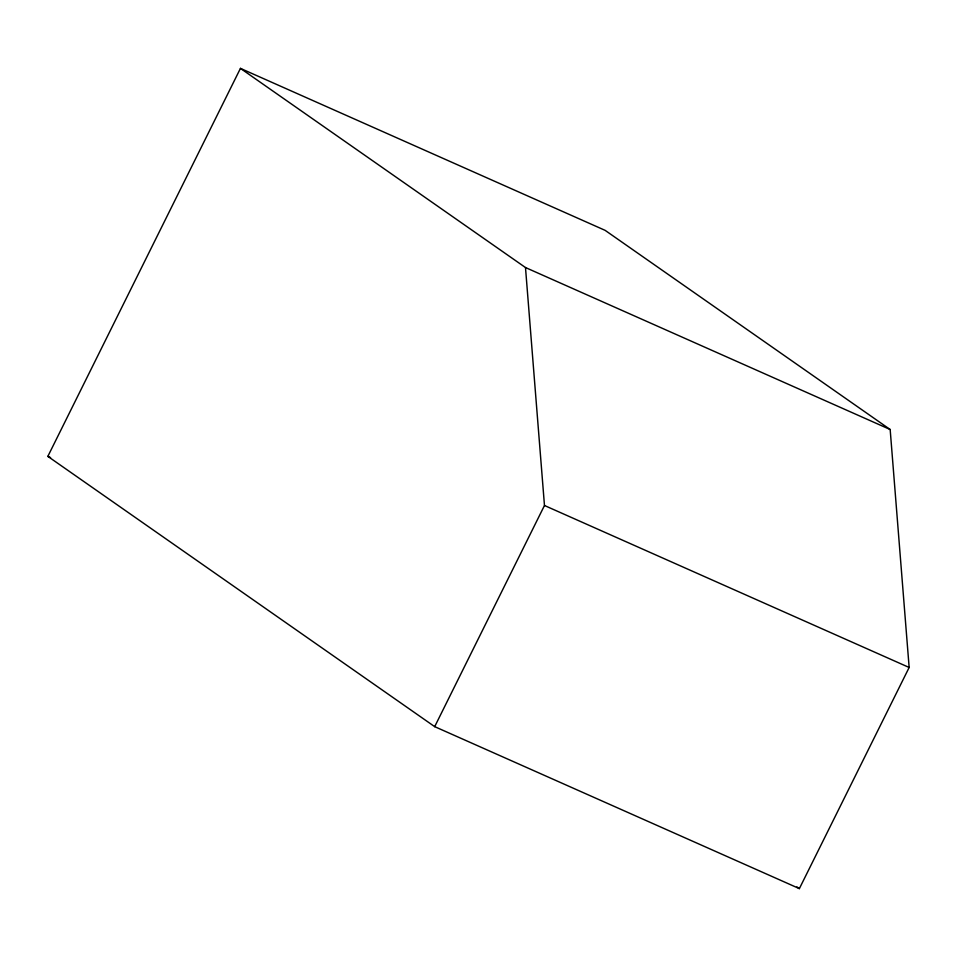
<?xml version="1.0" encoding="UTF-8"?>
<svg xmlns="http://www.w3.org/2000/svg" width="957" height="957" viewBox="0 0 957 957"><rect width="100%" height="100%" fill="white"/><g stroke="black" fill="none" stroke-linecap="round" stroke-linejoin="round"><path stroke-width="1.44" d="M47.85 456.369L240.446 68.378L605.123 230.35L890.166 429.514L909.15 667.472L799.37 888.622L434.693 726.65L47.85 456.369L50.577 457.578M434.693 726.65L544.473 505.499L525.489 267.541L240.446 68.378M525.489 267.541L890.166 429.514M544.473 505.499L909.15 667.472M796.918 886.912L799.37 888.622"/></g></svg>
